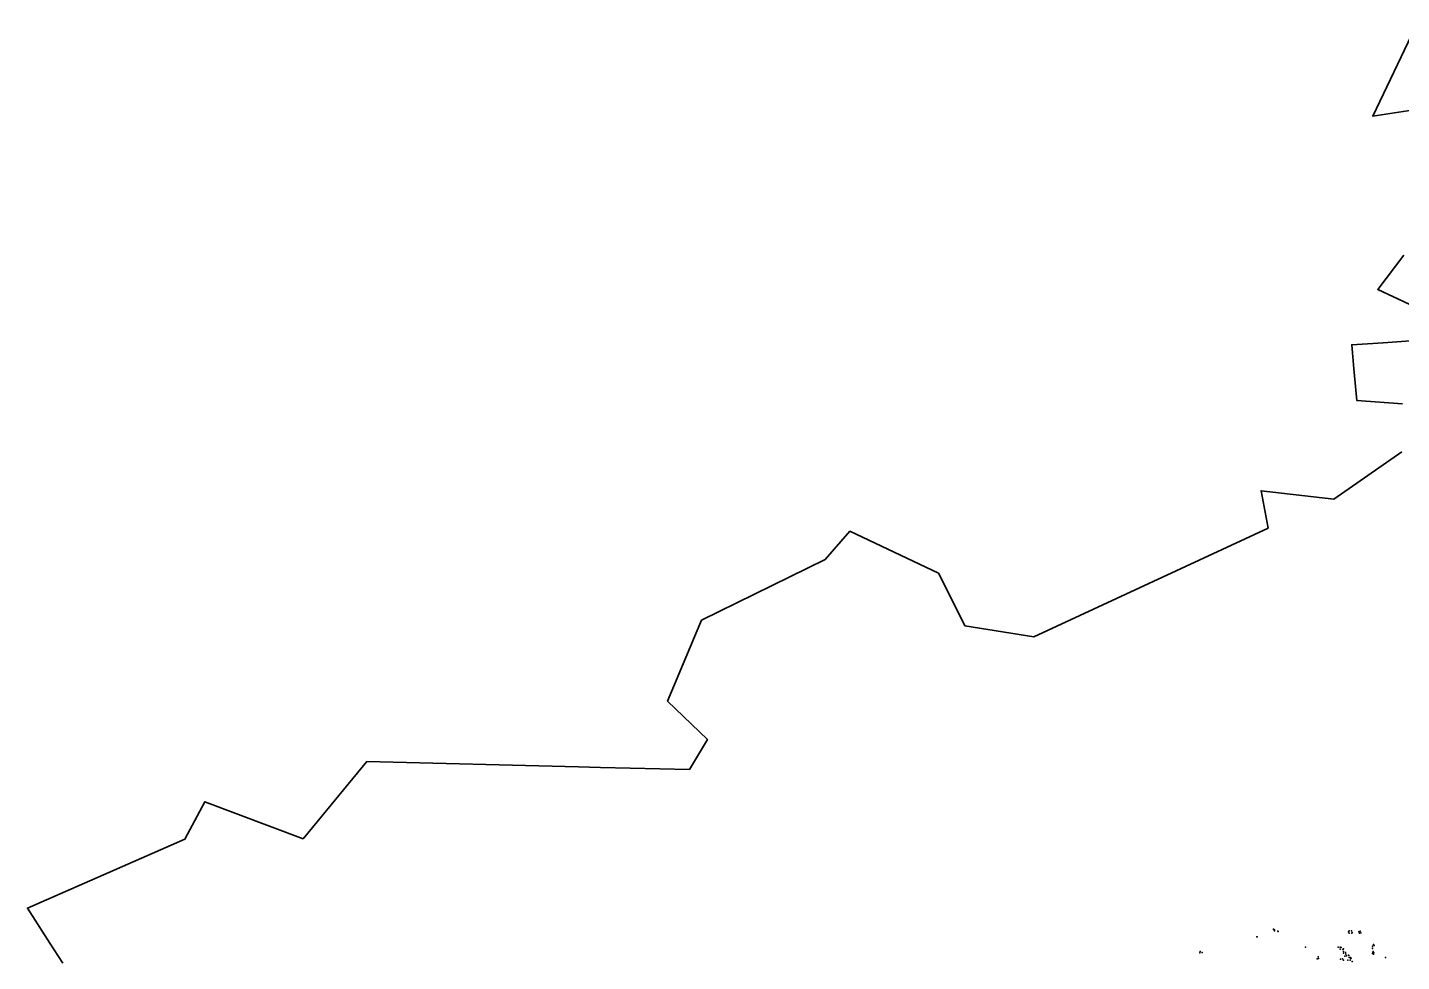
# Model space of a CAD drawing. Header units: millimetres. Extents: x -60275265 to 22802890, y -38578442 to 24337084.
# Drawn here: x -60275265 to -18735878, y -10332804 to 17912883 of the extents above; entities that cross this region are included whole.
import ezdxf

# ---------------------------------------------------------------- set-up
doc = ezdxf.new("R2010")
doc.units = ezdxf.units.MM
doc.header["$MEASUREMENT"] = 0
doc.layers.add('Outline', color=7, linetype='Continuous', true_color=0x000000)
doc.layers.add('particles', color=7, linetype='Continuous', true_color=0x000000)

msp = doc.modelspace()

# ---------------------------------------------------------------- linework, layer by layer
at = {"layer": 'Outline', "color": 3, "lineweight": 35, "true_color": 0x00ff00}
for points in [[(-17116552, 15616383), (-19605082, 15233565), (-18322815, 17912883)], [(-18500574, 9543165), (-19452909, 9989642), (-18665657, 11023268)], [(-18703566, 6532072), (-20087823, 6634519), (-20173635, 7586056), (-20239937, 8318365), (-19293969, 8379568), (-18462149, 8433136)], [(-22766740, 2768498), (-22982701, 3903867), (-20785772, 3648506), (-18728752, 5077954)], [(-59208700, -10385872), (-59597885, -9775909), (-60275265, -8714583), (-55513777, -6634562), (-54916831, -5499241), (-51945619, -6622110), (-50015751, -4287009), (-43620119, -4446290), (-42949987, -4462982), (-40264186, -4529578), (-39718068, -3623761), (-40924332, -2462573), (-39895652, -13043), (-36162586, 1824129), (-35413759, 2678843), (-32734501, 1415665), (-32200884, 352624), (-31934328, -179208), (-29852016, -510456), (-22766740, 2768498)]]:
    msp.add_lwpolyline(points, dxfattribs=at)
at = {"layer": 'particles', "color": 93, "true_color": 0x67d435}
for p in [(-22606378, -9361304), (-22604378, -9357304), (-22578378, -9401304), (-22572378, -9373304), (-22471378, -9414304), (-22468378, -9425304), (-22468378, -9425304), (-20338378, -9432304), (-20319378, -9400304), (-20316378, -9475304), (-20251378, -9401304), (-20242378, -9479304), (-20227378, -9452304), (-20023378, -9433304), (-20003378, -9476304), (-19989378, -9417304), (-19969378, -9460304), (-23109378, -9587304), (-23109378, -9587304), (-23103378, -9587304), (-21636378, -9895304), (-20650378, -9901304), (-20649378, -9902304), (-20595378, -9960304), (-20586378, -9894304), (-20563378, -9913304), (-20509378, -9965304), (-20487378, -9951304), (-19613378, -9863304), (-19612378, -9937304), (-19610378, -9932304), (-19585378, -9818304), (-19560378, -9846304), (-24834378, -10071304), (-24834378, -10071304), (-24819378, -10031304), (-24765378, -10060304), (-24758378, -10056304), (-21287378, -10249304), (-21258378, -10194304), (-21245378, -10242304), (-20578378, -10264304), (-20577378, -10265304), (-20520378, -10248304), (-20486378, -10292304), (-20485378, -10033304), (-20485378, -10078304), (-20446378, -10166304), (-20432378, -10064304), (-20417378, -10106304), (-20394378, -10162304), (-20362378, -10291304), (-20334378, -10141304), (-20325378, -10155304), (-20319378, -10212304), (-20293378, -10209304), (-20285378, -10287304), (-20265378, -10238304), (-20259378, -10230304), (-20259378, -10231304), (-20229378, -10332304), (-19608378, -10087304), (-19606378, -10055304), (-19588378, -10031304), (-19585378, -10110304), (-19568378, -10070304), (-19215378, -10210304), (-19215378, -10211304)]:
    msp.add_point(p, dxfattribs=at)

doc.saveas('drawing.dxf')
